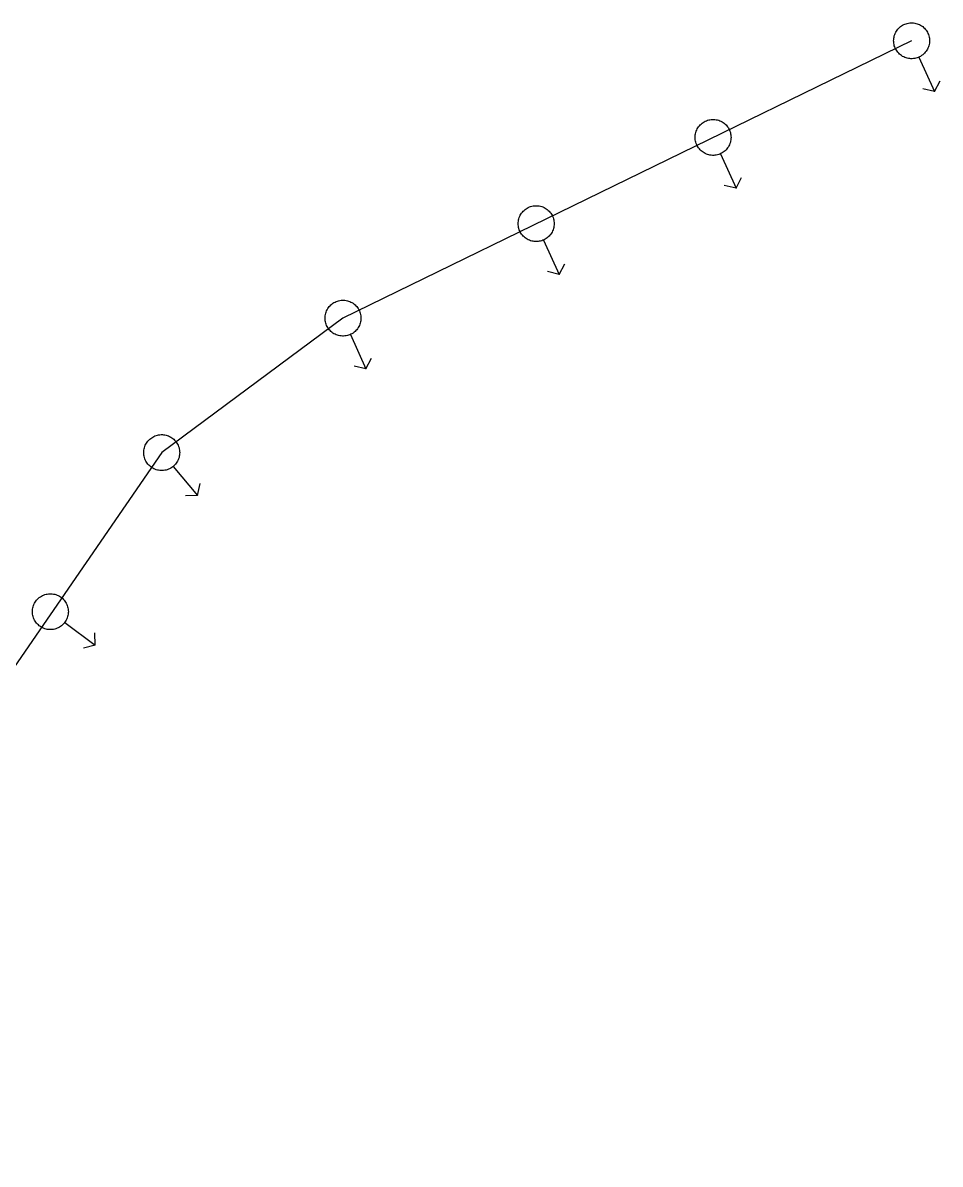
# Model space of a CAD drawing. Header units: inches. Extents: x 1390672 to 1398270, y 354915 to 360781.
# Drawn here: x 1392174.5 to 1392333.7, y 355707.9 to 355906 of the extents above; entities that cross this region are included whole.
import ezdxf

# ---------------------------------------------------------------- set-up
doc = ezdxf.new("R2010")
doc.units = ezdxf.units.IN
doc.header["$MEASUREMENT"] = 0

msp = doc.modelspace()

# ---------------------------------------------------------------- linework, layer by layer
for points in [[(1392331.85, 355902.92), (1392331.85, 355902.71), (1392331.82, 355902.49), (1392331.79, 355902.28), (1392331.73, 355902.06), (1392331.67, 355901.86), (1392331.58, 355901.66), (1392331.49, 355901.46), (1392331.38, 355901.27), (1392331.26, 355901.09), (1392331.12, 355900.92), (1392330.98, 355900.76), (1392330.82, 355900.61), (1392330.66, 355900.47), (1392330.48, 355900.34), (1392330.3, 355900.22), (1392330.1, 355900.12), (1392329.9, 355900.03), (1392329.7, 355899.96), (1392329.49, 355899.9), (1392329.28, 355899.85), (1392329.06, 355899.82), (1392328.85, 355899.81), (1392328.63, 355899.81), (1392328.41, 355899.82), (1392328.2, 355899.85), (1392327.98, 355899.9), (1392327.77, 355899.96), (1392327.57, 355900.03), (1392327.37, 355900.12), (1392327.18, 355900.22), (1392326.99, 355900.34), (1392326.82, 355900.47), (1392326.65, 355900.61), (1392326.5, 355900.76), (1392326.35, 355900.92), (1392326.22, 355901.09), (1392326.09, 355901.27), (1392325.99, 355901.46), (1392325.89, 355901.66), (1392325.81, 355901.86), (1392325.74, 355902.06), (1392325.69, 355902.28), (1392325.65, 355902.49), (1392325.63, 355902.71), (1392325.62, 355902.92), (1392325.63, 355903.14), (1392325.65, 355903.36), (1392325.69, 355903.57), (1392325.74, 355903.78), (1392325.81, 355903.99), (1392325.89, 355904.19), (1392325.99, 355904.39), (1392326.09, 355904.58), (1392326.22, 355904.76), (1392326.35, 355904.93), (1392326.5, 355905.09), (1392326.65, 355905.24), (1392326.82, 355905.38), (1392326.99, 355905.51), (1392327.18, 355905.62), (1392327.37, 355905.73), (1392327.57, 355905.81), (1392327.77, 355905.89), (1392327.98, 355905.95), (1392328.2, 355905.99), (1392328.41, 355906.02), (1392328.63, 355906.04), (1392328.85, 355906.04), (1392329.06, 355906.02), (1392329.28, 355905.99), (1392329.49, 355905.95), (1392329.7, 355905.89), (1392329.9, 355905.81), (1392330.1, 355905.73), (1392330.3, 355905.62), (1392330.48, 355905.51), (1392330.66, 355905.38), (1392330.82, 355905.24), (1392330.98, 355905.09), (1392331.12, 355904.93), (1392331.26, 355904.76), (1392331.38, 355904.58), (1392331.49, 355904.39), (1392331.58, 355904.19), (1392331.67, 355903.99), (1392331.73, 355903.78), (1392331.79, 355903.57), (1392331.82, 355903.36), (1392331.85, 355903.14), (1392331.85, 355902.92)], [(1392331.85, 355902.92), (1392331.85, 355902.71), (1392331.82, 355902.49), (1392331.79, 355902.28), (1392331.73, 355902.06), (1392331.67, 355901.86), (1392331.58, 355901.66), (1392331.49, 355901.46), (1392331.38, 355901.27), (1392331.26, 355901.09), (1392331.12, 355900.92), (1392330.98, 355900.76), (1392330.82, 355900.61), (1392330.66, 355900.47), (1392330.48, 355900.34), (1392330.3, 355900.22), (1392330.1, 355900.12), (1392329.9, 355900.03), (1392329.7, 355899.96), (1392329.49, 355899.9), (1392329.28, 355899.85), (1392329.06, 355899.82), (1392328.85, 355899.81), (1392328.63, 355899.81), (1392328.41, 355899.82), (1392328.2, 355899.85), (1392327.98, 355899.9), (1392327.77, 355899.96), (1392327.57, 355900.03), (1392327.37, 355900.12), (1392327.18, 355900.22), (1392326.99, 355900.34), (1392326.82, 355900.47), (1392326.65, 355900.61), (1392326.5, 355900.76), (1392326.35, 355900.92), (1392326.22, 355901.09), (1392326.09, 355901.27), (1392325.99, 355901.46), (1392325.89, 355901.66), (1392325.81, 355901.86), (1392325.74, 355902.06), (1392325.69, 355902.28), (1392325.65, 355902.49), (1392325.63, 355902.71), (1392325.62, 355902.92), (1392325.63, 355903.14), (1392325.65, 355903.36), (1392325.69, 355903.57), (1392325.74, 355903.78), (1392325.81, 355903.99), (1392325.89, 355904.19), (1392325.99, 355904.39), (1392326.09, 355904.58), (1392326.22, 355904.76), (1392326.35, 355904.93), (1392326.5, 355905.09), (1392326.65, 355905.24), (1392326.82, 355905.38), (1392326.99, 355905.51), (1392327.18, 355905.62), (1392327.37, 355905.73), (1392327.57, 355905.81), (1392327.77, 355905.89), (1392327.98, 355905.95), (1392328.2, 355905.99), (1392328.41, 355906.02), (1392328.63, 355906.04), (1392328.85, 355906.04), (1392329.06, 355906.02), (1392329.28, 355905.99), (1392329.49, 355905.95), (1392329.7, 355905.89), (1392329.9, 355905.81), (1392330.1, 355905.73), (1392330.3, 355905.62), (1392330.48, 355905.51), (1392330.66, 355905.38), (1392330.82, 355905.24), (1392330.98, 355905.09), (1392331.12, 355904.93), (1392331.26, 355904.76), (1392331.38, 355904.58), (1392331.49, 355904.39), (1392331.58, 355904.19), (1392331.67, 355903.99), (1392331.73, 355903.78), (1392331.79, 355903.57), (1392331.82, 355903.36), (1392331.85, 355903.14), (1392331.85, 355902.92)], [(1392328.74, 355902.92), (1392230.07, 355854.76), (1392198.62, 355831.42), (1392134.22, 355737.77), (1392100.84, 355707.86), (1392032.43, 355748.86)], [(1392328.74, 355902.92), (1392230.07, 355854.76), (1392198.62, 355831.42), (1392134.22, 355737.77), (1392100.84, 355707.86), (1392032.43, 355748.86)], [(1392330.01, 355900.08), (1392332.72, 355894.09)], [(1392330.01, 355900.08), (1392332.72, 355894.09)], [(1392332.72, 355894.09), (1392330.67, 355894.6)], [(1392332.72, 355894.09), (1392330.67, 355894.6)], [(1392332.72, 355894.09), (1392333.69, 355895.96)], [(1392332.72, 355894.09), (1392333.69, 355895.96)], [(1392297.41, 355886.15), (1392297.4, 355885.93), (1392297.38, 355885.71), (1392297.34, 355885.5), (1392297.29, 355885.29), (1392297.22, 355885.08), (1392297.14, 355884.88), (1392297.05, 355884.68), (1392296.94, 355884.49), (1392296.81, 355884.31), (1392296.68, 355884.14), (1392296.54, 355883.98), (1392296.38, 355883.83), (1392296.21, 355883.69), (1392296.04, 355883.56), (1392295.85, 355883.45), (1392295.66, 355883.35), (1392295.46, 355883.26), (1392295.26, 355883.18), (1392295.05, 355883.12), (1392294.83, 355883.08), (1392294.62, 355883.05), (1392294.4, 355883.03), (1392294.18, 355883.03), (1392293.97, 355883.05), (1392293.75, 355883.08), (1392293.54, 355883.12), (1392293.33, 355883.18), (1392293.13, 355883.26), (1392292.93, 355883.35), (1392292.73, 355883.45), (1392292.55, 355883.56), (1392292.37, 355883.69), (1392292.21, 355883.83), (1392292.05, 355883.98), (1392291.91, 355884.14), (1392291.77, 355884.31), (1392291.65, 355884.49), (1392291.54, 355884.68), (1392291.45, 355884.88), (1392291.36, 355885.08), (1392291.3, 355885.29), (1392291.24, 355885.5), (1392291.21, 355885.71), (1392291.18, 355885.93), (1392291.18, 355886.15), (1392291.18, 355886.36), (1392291.21, 355886.58), (1392291.24, 355886.79), (1392291.3, 355887.01), (1392291.36, 355887.21), (1392291.45, 355887.41), (1392291.54, 355887.61), (1392291.65, 355887.8), (1392291.77, 355887.98), (1392291.91, 355888.15), (1392292.05, 355888.31), (1392292.21, 355888.46), (1392292.37, 355888.6), (1392292.55, 355888.73), (1392292.73, 355888.85), (1392292.93, 355888.95), (1392293.13, 355889.04), (1392293.33, 355889.11), (1392293.54, 355889.17), (1392293.75, 355889.22), (1392293.97, 355889.25), (1392294.18, 355889.26), (1392294.4, 355889.26), (1392294.62, 355889.25), (1392294.83, 355889.22), (1392295.05, 355889.17), (1392295.26, 355889.11), (1392295.46, 355889.04), (1392295.66, 355888.95), (1392295.85, 355888.85), (1392296.04, 355888.73), (1392296.21, 355888.6), (1392296.38, 355888.46), (1392296.54, 355888.31), (1392296.68, 355888.15), (1392296.81, 355887.98), (1392296.94, 355887.8), (1392297.05, 355887.61), (1392297.14, 355887.41), (1392297.22, 355887.21), (1392297.29, 355887.01), (1392297.34, 355886.79), (1392297.38, 355886.58), (1392297.4, 355886.36), (1392297.41, 355886.15)], [(1392297.41, 355886.15), (1392297.4, 355885.93), (1392297.38, 355885.71), (1392297.34, 355885.5), (1392297.29, 355885.29), (1392297.22, 355885.08), (1392297.14, 355884.88), (1392297.05, 355884.68), (1392296.94, 355884.49), (1392296.81, 355884.31), (1392296.68, 355884.14), (1392296.54, 355883.98), (1392296.38, 355883.83), (1392296.21, 355883.69), (1392296.04, 355883.56), (1392295.85, 355883.45), (1392295.66, 355883.35), (1392295.46, 355883.26), (1392295.26, 355883.18), (1392295.05, 355883.12), (1392294.83, 355883.08), (1392294.62, 355883.05), (1392294.4, 355883.03), (1392294.18, 355883.03), (1392293.97, 355883.05), (1392293.75, 355883.08), (1392293.54, 355883.12), (1392293.33, 355883.18), (1392293.13, 355883.26), (1392292.93, 355883.35), (1392292.73, 355883.45), (1392292.55, 355883.56), (1392292.37, 355883.69), (1392292.21, 355883.83), (1392292.05, 355883.98), (1392291.91, 355884.14), (1392291.77, 355884.31), (1392291.65, 355884.49), (1392291.54, 355884.68), (1392291.45, 355884.88), (1392291.36, 355885.08), (1392291.3, 355885.29), (1392291.24, 355885.5), (1392291.21, 355885.71), (1392291.18, 355885.93), (1392291.18, 355886.15), (1392291.18, 355886.36), (1392291.21, 355886.58), (1392291.24, 355886.79), (1392291.3, 355887.01), (1392291.36, 355887.21), (1392291.45, 355887.41), (1392291.54, 355887.61), (1392291.65, 355887.8), (1392291.77, 355887.98), (1392291.91, 355888.15), (1392292.05, 355888.31), (1392292.21, 355888.46), (1392292.37, 355888.6), (1392292.55, 355888.73), (1392292.73, 355888.85), (1392292.93, 355888.95), (1392293.13, 355889.04), (1392293.33, 355889.11), (1392293.54, 355889.17), (1392293.75, 355889.22), (1392293.97, 355889.25), (1392294.18, 355889.26), (1392294.4, 355889.26), (1392294.62, 355889.25), (1392294.83, 355889.22), (1392295.05, 355889.17), (1392295.26, 355889.11), (1392295.46, 355889.04), (1392295.66, 355888.95), (1392295.85, 355888.85), (1392296.04, 355888.73), (1392296.21, 355888.6), (1392296.38, 355888.46), (1392296.54, 355888.31), (1392296.68, 355888.15), (1392296.81, 355887.98), (1392296.94, 355887.8), (1392297.05, 355887.61), (1392297.14, 355887.41), (1392297.22, 355887.21), (1392297.29, 355887.01), (1392297.34, 355886.79), (1392297.38, 355886.58), (1392297.4, 355886.36), (1392297.41, 355886.15)], [(1392295.57, 355883.3), (1392298.28, 355877.32)], [(1392295.57, 355883.3), (1392298.28, 355877.32)], [(1392298.28, 355877.32), (1392299.25, 355879.18)], [(1392298.28, 355877.32), (1392299.25, 355879.18)], [(1392298.28, 355877.32), (1392296.23, 355877.82)], [(1392298.28, 355877.32), (1392296.23, 355877.82)], [(1392266.71, 355871.17), (1392266.7, 355870.95), (1392266.68, 355870.73), (1392266.64, 355870.52), (1392266.59, 355870.31), (1392266.52, 355870.1), (1392266.44, 355869.9), (1392266.35, 355869.71), (1392266.24, 355869.52), (1392266.12, 355869.34), (1392265.98, 355869.17), (1392265.84, 355869), (1392265.68, 355868.85), (1392265.51, 355868.71), (1392265.34, 355868.58), (1392265.15, 355868.47), (1392264.96, 355868.37), (1392264.76, 355868.28), (1392264.56, 355868.2), (1392264.35, 355868.14), (1392264.14, 355868.1), (1392263.92, 355868.07), (1392263.7, 355868.05), (1392263.49, 355868.05), (1392263.27, 355868.07), (1392263.05, 355868.1), (1392262.84, 355868.14), (1392262.63, 355868.2), (1392262.43, 355868.28), (1392262.23, 355868.37), (1392262.04, 355868.47), (1392261.85, 355868.58), (1392261.68, 355868.71), (1392261.51, 355868.85), (1392261.35, 355869), (1392261.21, 355869.17), (1392261.07, 355869.34), (1392260.95, 355869.52), (1392260.84, 355869.71), (1392260.75, 355869.9), (1392260.67, 355870.1), (1392260.6, 355870.31), (1392260.55, 355870.52), (1392260.51, 355870.73), (1392260.49, 355870.95), (1392260.48, 355871.17), (1392260.49, 355871.39), (1392260.51, 355871.6), (1392260.55, 355871.82), (1392260.6, 355872.03), (1392260.67, 355872.23), (1392260.75, 355872.44), (1392260.84, 355872.63), (1392260.95, 355872.82), (1392261.07, 355873), (1392261.21, 355873.17), (1392261.35, 355873.33), (1392261.51, 355873.48), (1392261.68, 355873.62), (1392261.85, 355873.75), (1392262.04, 355873.87), (1392262.23, 355873.97), (1392262.43, 355874.06), (1392262.63, 355874.13), (1392262.84, 355874.19), (1392263.05, 355874.24), (1392263.27, 355874.27), (1392263.49, 355874.28), (1392263.7, 355874.28), (1392263.92, 355874.27), (1392264.14, 355874.24), (1392264.35, 355874.19), (1392264.56, 355874.13), (1392264.76, 355874.06), (1392264.96, 355873.97), (1392265.15, 355873.87), (1392265.34, 355873.75), (1392265.51, 355873.62), (1392265.68, 355873.48), (1392265.84, 355873.33), (1392265.98, 355873.17), (1392266.12, 355873), (1392266.24, 355872.82), (1392266.35, 355872.63), (1392266.44, 355872.44), (1392266.52, 355872.23), (1392266.59, 355872.03), (1392266.64, 355871.82), (1392266.68, 355871.6), (1392266.7, 355871.39), (1392266.71, 355871.17)], [(1392266.71, 355871.17), (1392266.7, 355870.95), (1392266.68, 355870.73), (1392266.64, 355870.52), (1392266.59, 355870.31), (1392266.52, 355870.1), (1392266.44, 355869.9), (1392266.35, 355869.71), (1392266.24, 355869.52), (1392266.12, 355869.34), (1392265.98, 355869.17), (1392265.84, 355869), (1392265.68, 355868.85), (1392265.51, 355868.71), (1392265.34, 355868.58), (1392265.15, 355868.47), (1392264.96, 355868.37), (1392264.76, 355868.28), (1392264.56, 355868.2), (1392264.35, 355868.14), (1392264.14, 355868.1), (1392263.92, 355868.07), (1392263.7, 355868.05), (1392263.49, 355868.05), (1392263.27, 355868.07), (1392263.05, 355868.1), (1392262.84, 355868.14), (1392262.63, 355868.2), (1392262.43, 355868.28), (1392262.23, 355868.37), (1392262.04, 355868.47), (1392261.85, 355868.58), (1392261.68, 355868.71), (1392261.51, 355868.85), (1392261.35, 355869), (1392261.21, 355869.17), (1392261.07, 355869.34), (1392260.95, 355869.52), (1392260.84, 355869.71), (1392260.75, 355869.9), (1392260.67, 355870.1), (1392260.6, 355870.31), (1392260.55, 355870.52), (1392260.51, 355870.73), (1392260.49, 355870.95), (1392260.48, 355871.17), (1392260.49, 355871.39), (1392260.51, 355871.6), (1392260.55, 355871.82), (1392260.6, 355872.03), (1392260.67, 355872.23), (1392260.75, 355872.44), (1392260.84, 355872.63), (1392260.95, 355872.82), (1392261.07, 355873), (1392261.21, 355873.17), (1392261.35, 355873.33), (1392261.51, 355873.48), (1392261.68, 355873.62), (1392261.85, 355873.75), (1392262.04, 355873.87), (1392262.23, 355873.97), (1392262.43, 355874.06), (1392262.63, 355874.13), (1392262.84, 355874.19), (1392263.05, 355874.24), (1392263.27, 355874.27), (1392263.49, 355874.28), (1392263.7, 355874.28), (1392263.92, 355874.27), (1392264.14, 355874.24), (1392264.35, 355874.19), (1392264.56, 355874.13), (1392264.76, 355874.06), (1392264.96, 355873.97), (1392265.15, 355873.87), (1392265.34, 355873.75), (1392265.51, 355873.62), (1392265.68, 355873.48), (1392265.84, 355873.33), (1392265.98, 355873.17), (1392266.12, 355873), (1392266.24, 355872.82), (1392266.35, 355872.63), (1392266.44, 355872.44), (1392266.52, 355872.23), (1392266.59, 355872.03), (1392266.64, 355871.82), (1392266.68, 355871.6), (1392266.7, 355871.39), (1392266.71, 355871.17)], [(1392264.87, 355868.32), (1392267.58, 355862.34)], [(1392264.87, 355868.32), (1392267.58, 355862.34)], [(1392267.58, 355862.34), (1392265.53, 355862.84)], [(1392267.58, 355862.34), (1392265.53, 355862.84)], [(1392267.58, 355862.34), (1392268.55, 355864.21)], [(1392267.58, 355862.34), (1392268.55, 355864.21)], [(1392233.19, 355854.76), (1392233.18, 355854.54), (1392233.16, 355854.32), (1392233.12, 355854.11), (1392233.07, 355853.9), (1392233, 355853.69), (1392232.92, 355853.49), (1392232.82, 355853.29), (1392232.71, 355853.11), (1392232.59, 355852.93), (1392232.46, 355852.75), (1392232.31, 355852.59), (1392232.16, 355852.44), (1392231.99, 355852.3), (1392231.81, 355852.17), (1392231.63, 355852.06), (1392231.44, 355851.96), (1392231.24, 355851.87), (1392231.04, 355851.79), (1392230.83, 355851.73), (1392230.61, 355851.69), (1392230.4, 355851.66), (1392230.18, 355851.64), (1392229.96, 355851.64), (1392229.75, 355851.66), (1392229.53, 355851.69), (1392229.32, 355851.73), (1392229.11, 355851.79), (1392228.9, 355851.87), (1392228.71, 355851.96), (1392228.51, 355852.06), (1392228.33, 355852.17), (1392228.15, 355852.3), (1392227.99, 355852.44), (1392227.83, 355852.59), (1392227.68, 355852.75), (1392227.55, 355852.93), (1392227.43, 355853.11), (1392227.32, 355853.29), (1392227.22, 355853.49), (1392227.14, 355853.69), (1392227.08, 355853.9), (1392227.02, 355854.11), (1392226.99, 355854.32), (1392226.96, 355854.54), (1392226.96, 355854.76), (1392226.96, 355854.98), (1392226.99, 355855.19), (1392227.02, 355855.41), (1392227.08, 355855.62), (1392227.14, 355855.82), (1392227.22, 355856.03), (1392227.32, 355856.22), (1392227.43, 355856.41), (1392227.55, 355856.59), (1392227.68, 355856.76), (1392227.83, 355856.92), (1392227.99, 355857.07), (1392228.15, 355857.21), (1392228.33, 355857.34), (1392228.51, 355857.46), (1392228.71, 355857.56), (1392228.9, 355857.65), (1392229.11, 355857.72), (1392229.32, 355857.78), (1392229.53, 355857.83), (1392229.75, 355857.86), (1392229.96, 355857.87), (1392230.18, 355857.87), (1392230.4, 355857.86), (1392230.61, 355857.83), (1392230.83, 355857.78), (1392231.04, 355857.72), (1392231.24, 355857.65), (1392231.44, 355857.56), (1392231.63, 355857.46), (1392231.81, 355857.34), (1392231.99, 355857.21), (1392232.16, 355857.07), (1392232.31, 355856.92), (1392232.46, 355856.76), (1392232.59, 355856.59), (1392232.71, 355856.41), (1392232.82, 355856.22), (1392232.92, 355856.03), (1392233, 355855.82), (1392233.07, 355855.62), (1392233.12, 355855.41), (1392233.16, 355855.19), (1392233.18, 355854.98), (1392233.19, 355854.76)], [(1392233.19, 355854.76), (1392233.18, 355854.54), (1392233.16, 355854.32), (1392233.12, 355854.11), (1392233.07, 355853.9), (1392233, 355853.69), (1392232.92, 355853.49), (1392232.82, 355853.29), (1392232.71, 355853.11), (1392232.59, 355852.93), (1392232.46, 355852.75), (1392232.31, 355852.59), (1392232.16, 355852.44), (1392231.99, 355852.3), (1392231.81, 355852.17), (1392231.63, 355852.06), (1392231.44, 355851.96), (1392231.24, 355851.87), (1392231.04, 355851.79), (1392230.83, 355851.73), (1392230.61, 355851.69), (1392230.4, 355851.66), (1392230.18, 355851.64), (1392229.96, 355851.64), (1392229.75, 355851.66), (1392229.53, 355851.69), (1392229.32, 355851.73), (1392229.11, 355851.79), (1392228.9, 355851.87), (1392228.71, 355851.96), (1392228.51, 355852.06), (1392228.33, 355852.17), (1392228.15, 355852.3), (1392227.99, 355852.44), (1392227.83, 355852.59), (1392227.68, 355852.75), (1392227.55, 355852.93), (1392227.43, 355853.11), (1392227.32, 355853.29), (1392227.22, 355853.49), (1392227.14, 355853.69), (1392227.08, 355853.9), (1392227.02, 355854.11), (1392226.99, 355854.32), (1392226.96, 355854.54), (1392226.96, 355854.76), (1392226.96, 355854.98), (1392226.99, 355855.19), (1392227.02, 355855.41), (1392227.08, 355855.62), (1392227.14, 355855.82), (1392227.22, 355856.03), (1392227.32, 355856.22), (1392227.43, 355856.41), (1392227.55, 355856.59), (1392227.68, 355856.76), (1392227.83, 355856.92), (1392227.99, 355857.07), (1392228.15, 355857.21), (1392228.33, 355857.34), (1392228.51, 355857.46), (1392228.71, 355857.56), (1392228.9, 355857.65), (1392229.11, 355857.72), (1392229.32, 355857.78), (1392229.53, 355857.83), (1392229.75, 355857.86), (1392229.96, 355857.87), (1392230.18, 355857.87), (1392230.4, 355857.86), (1392230.61, 355857.83), (1392230.83, 355857.78), (1392231.04, 355857.72), (1392231.24, 355857.65), (1392231.44, 355857.56), (1392231.63, 355857.46), (1392231.81, 355857.34), (1392231.99, 355857.21), (1392232.16, 355857.07), (1392232.31, 355856.92), (1392232.46, 355856.76), (1392232.59, 355856.59), (1392232.71, 355856.41), (1392232.82, 355856.22), (1392232.92, 355856.03), (1392233, 355855.82), (1392233.07, 355855.62), (1392233.12, 355855.41), (1392233.16, 355855.19), (1392233.18, 355854.98), (1392233.19, 355854.76)], [(1392231.35, 355851.91), (1392234.06, 355845.93)], [(1392231.35, 355851.91), (1392234.06, 355845.93)], [(1392234.06, 355845.93), (1392235.03, 355847.8)], [(1392234.06, 355845.93), (1392235.03, 355847.8)], [(1392234.06, 355845.93), (1392232.01, 355846.43)], [(1392234.06, 355845.93), (1392232.01, 355846.43)], [(1392201.74, 355831.42), (1392201.73, 355831.2), (1392201.71, 355830.98), (1392201.67, 355830.77), (1392201.62, 355830.56), (1392201.55, 355830.35), (1392201.47, 355830.15), (1392201.37, 355829.95), (1392201.26, 355829.76), (1392201.14, 355829.58), (1392201.01, 355829.41), (1392200.86, 355829.25), (1392200.71, 355829.1), (1392200.54, 355828.96), (1392200.36, 355828.83), (1392200.18, 355828.72), (1392199.99, 355828.61), (1392199.79, 355828.53), (1392199.58, 355828.45), (1392199.38, 355828.39), (1392199.16, 355828.35), (1392198.95, 355828.32), (1392198.73, 355828.3), (1392198.51, 355828.3), (1392198.3, 355828.32), (1392198.08, 355828.35), (1392197.87, 355828.39), (1392197.66, 355828.45), (1392197.45, 355828.53), (1392197.26, 355828.61), (1392197.06, 355828.72), (1392196.88, 355828.83), (1392196.7, 355828.96), (1392196.54, 355829.1), (1392196.38, 355829.25), (1392196.23, 355829.41), (1392196.1, 355829.58), (1392195.98, 355829.76), (1392195.87, 355829.95), (1392195.77, 355830.15), (1392195.69, 355830.35), (1392195.63, 355830.56), (1392195.57, 355830.77), (1392195.54, 355830.98), (1392195.51, 355831.2), (1392195.5, 355831.42), (1392195.51, 355831.63), (1392195.54, 355831.85), (1392195.57, 355832.06), (1392195.63, 355832.27), (1392195.69, 355832.48), (1392195.77, 355832.68), (1392195.87, 355832.88), (1392195.98, 355833.07), (1392196.1, 355833.25), (1392196.23, 355833.42), (1392196.38, 355833.58), (1392196.54, 355833.73), (1392196.7, 355833.87), (1392196.88, 355834), (1392197.06, 355834.11), (1392197.26, 355834.22), (1392197.45, 355834.3), (1392197.66, 355834.38), (1392197.87, 355834.44), (1392198.08, 355834.48), (1392198.3, 355834.51), (1392198.51, 355834.53), (1392198.73, 355834.53), (1392198.95, 355834.51), (1392199.16, 355834.48), (1392199.38, 355834.44), (1392199.58, 355834.38), (1392199.79, 355834.3), (1392199.99, 355834.22), (1392200.18, 355834.11), (1392200.36, 355834), (1392200.54, 355833.87), (1392200.71, 355833.73), (1392200.86, 355833.58), (1392201.01, 355833.42), (1392201.14, 355833.25), (1392201.26, 355833.07), (1392201.37, 355832.88), (1392201.47, 355832.68), (1392201.55, 355832.48), (1392201.62, 355832.27), (1392201.67, 355832.06), (1392201.71, 355831.85), (1392201.73, 355831.63), (1392201.74, 355831.42)], [(1392201.74, 355831.42), (1392201.73, 355831.2), (1392201.71, 355830.98), (1392201.67, 355830.77), (1392201.62, 355830.56), (1392201.55, 355830.35), (1392201.47, 355830.15), (1392201.37, 355829.95), (1392201.26, 355829.76), (1392201.14, 355829.58), (1392201.01, 355829.41), (1392200.86, 355829.25), (1392200.71, 355829.1), (1392200.54, 355828.96), (1392200.36, 355828.83), (1392200.18, 355828.72), (1392199.99, 355828.61), (1392199.79, 355828.53), (1392199.58, 355828.45), (1392199.38, 355828.39), (1392199.16, 355828.35), (1392198.95, 355828.32), (1392198.73, 355828.3), (1392198.51, 355828.3), (1392198.3, 355828.32), (1392198.08, 355828.35), (1392197.87, 355828.39), (1392197.66, 355828.45), (1392197.45, 355828.53), (1392197.26, 355828.61), (1392197.06, 355828.72), (1392196.88, 355828.83), (1392196.7, 355828.96), (1392196.54, 355829.1), (1392196.38, 355829.25), (1392196.23, 355829.41), (1392196.1, 355829.58), (1392195.98, 355829.76), (1392195.87, 355829.95), (1392195.77, 355830.15), (1392195.69, 355830.35), (1392195.63, 355830.56), (1392195.57, 355830.77), (1392195.54, 355830.98), (1392195.51, 355831.2), (1392195.5, 355831.42), (1392195.51, 355831.63), (1392195.54, 355831.85), (1392195.57, 355832.06), (1392195.63, 355832.27), (1392195.69, 355832.48), (1392195.77, 355832.68), (1392195.87, 355832.88), (1392195.98, 355833.07), (1392196.1, 355833.25), (1392196.23, 355833.42), (1392196.38, 355833.58), (1392196.54, 355833.73), (1392196.7, 355833.87), (1392196.88, 355834), (1392197.06, 355834.11), (1392197.26, 355834.22), (1392197.45, 355834.3), (1392197.66, 355834.38), (1392197.87, 355834.44), (1392198.08, 355834.48), (1392198.3, 355834.51), (1392198.51, 355834.53), (1392198.73, 355834.53), (1392198.95, 355834.51), (1392199.16, 355834.48), (1392199.38, 355834.44), (1392199.58, 355834.38), (1392199.79, 355834.3), (1392199.99, 355834.22), (1392200.18, 355834.11), (1392200.36, 355834), (1392200.54, 355833.87), (1392200.71, 355833.73), (1392200.86, 355833.58), (1392201.01, 355833.42), (1392201.14, 355833.25), (1392201.26, 355833.07), (1392201.37, 355832.88), (1392201.47, 355832.68), (1392201.55, 355832.48), (1392201.62, 355832.27), (1392201.67, 355832.06), (1392201.71, 355831.85), (1392201.73, 355831.63), (1392201.74, 355831.42)], [(1392200.62, 355829.02), (1392204.84, 355823.99)], [(1392200.62, 355829.02), (1392204.84, 355823.99)], [(1392204.84, 355823.99), (1392205.27, 355826.05)], [(1392204.84, 355823.99), (1392205.27, 355826.05)], [(1392204.84, 355823.99), (1392202.73, 355823.92)], [(1392204.84, 355823.99), (1392202.73, 355823.92)], [(1392182.42, 355803.79), (1392182.41, 355803.58), (1392182.38, 355803.36), (1392182.35, 355803.15), (1392182.29, 355802.93), (1392182.23, 355802.73), (1392182.15, 355802.53), (1392182.05, 355802.33), (1392181.94, 355802.14), (1392181.82, 355801.96), (1392181.69, 355801.79), (1392181.54, 355801.63), (1392181.38, 355801.48), (1392181.22, 355801.34), (1392181.04, 355801.21), (1392180.86, 355801.09), (1392180.66, 355800.99), (1392180.47, 355800.9), (1392180.26, 355800.83), (1392180.05, 355800.77), (1392179.84, 355800.72), (1392179.62, 355800.69), (1392179.41, 355800.68), (1392179.19, 355800.68), (1392178.97, 355800.69), (1392178.76, 355800.72), (1392178.54, 355800.77), (1392178.34, 355800.83), (1392178.13, 355800.9), (1392177.93, 355800.99), (1392177.74, 355801.09), (1392177.56, 355801.21), (1392177.38, 355801.34), (1392177.21, 355801.48), (1392177.06, 355801.63), (1392176.91, 355801.79), (1392176.78, 355801.96), (1392176.66, 355802.14), (1392176.55, 355802.33), (1392176.45, 355802.53), (1392176.37, 355802.73), (1392176.3, 355802.93), (1392176.25, 355803.15), (1392176.21, 355803.36), (1392176.19, 355803.58), (1392176.18, 355803.79), (1392176.19, 355804.01), (1392176.21, 355804.23), (1392176.25, 355804.44), (1392176.3, 355804.65), (1392176.37, 355804.86), (1392176.45, 355805.06), (1392176.55, 355805.26), (1392176.66, 355805.44), (1392176.78, 355805.63), (1392176.91, 355805.8), (1392177.06, 355805.96), (1392177.21, 355806.11), (1392177.38, 355806.25), (1392177.56, 355806.38), (1392177.74, 355806.49), (1392177.93, 355806.59), (1392178.13, 355806.68), (1392178.34, 355806.76), (1392178.54, 355806.82), (1392178.76, 355806.86), (1392178.97, 355806.89), (1392179.19, 355806.91), (1392179.41, 355806.91), (1392179.62, 355806.89), (1392179.84, 355806.86), (1392180.05, 355806.82), (1392180.26, 355806.76), (1392180.47, 355806.68), (1392180.66, 355806.59), (1392180.86, 355806.49), (1392181.04, 355806.38), (1392181.22, 355806.25), (1392181.38, 355806.11), (1392181.54, 355805.96), (1392181.69, 355805.8), (1392181.82, 355805.63), (1392181.94, 355805.44), (1392182.05, 355805.26), (1392182.15, 355805.06), (1392182.23, 355804.86), (1392182.29, 355804.65), (1392182.35, 355804.44), (1392182.38, 355804.23), (1392182.41, 355804.01), (1392182.42, 355803.79)], [(1392182.42, 355803.79), (1392182.41, 355803.58), (1392182.38, 355803.36), (1392182.35, 355803.15), (1392182.29, 355802.93), (1392182.23, 355802.73), (1392182.15, 355802.53), (1392182.05, 355802.33), (1392181.94, 355802.14), (1392181.82, 355801.96), (1392181.69, 355801.79), (1392181.54, 355801.63), (1392181.38, 355801.48), (1392181.22, 355801.34), (1392181.04, 355801.21), (1392180.86, 355801.09), (1392180.66, 355800.99), (1392180.47, 355800.9), (1392180.26, 355800.83), (1392180.05, 355800.77), (1392179.84, 355800.72), (1392179.62, 355800.69), (1392179.41, 355800.68), (1392179.19, 355800.68), (1392178.97, 355800.69), (1392178.76, 355800.72), (1392178.54, 355800.77), (1392178.34, 355800.83), (1392178.13, 355800.9), (1392177.93, 355800.99), (1392177.74, 355801.09), (1392177.56, 355801.21), (1392177.38, 355801.34), (1392177.21, 355801.48), (1392177.06, 355801.63), (1392176.91, 355801.79), (1392176.78, 355801.96), (1392176.66, 355802.14), (1392176.55, 355802.33), (1392176.45, 355802.53), (1392176.37, 355802.73), (1392176.3, 355802.93), (1392176.25, 355803.15), (1392176.21, 355803.36), (1392176.19, 355803.58), (1392176.18, 355803.79), (1392176.19, 355804.01), (1392176.21, 355804.23), (1392176.25, 355804.44), (1392176.3, 355804.65), (1392176.37, 355804.86), (1392176.45, 355805.06), (1392176.55, 355805.26), (1392176.66, 355805.44), (1392176.78, 355805.63), (1392176.91, 355805.8), (1392177.06, 355805.96), (1392177.21, 355806.11), (1392177.38, 355806.25), (1392177.56, 355806.38), (1392177.74, 355806.49), (1392177.93, 355806.59), (1392178.13, 355806.68), (1392178.34, 355806.76), (1392178.54, 355806.82), (1392178.76, 355806.86), (1392178.97, 355806.89), (1392179.19, 355806.91), (1392179.41, 355806.91), (1392179.62, 355806.89), (1392179.84, 355806.86), (1392180.05, 355806.82), (1392180.26, 355806.76), (1392180.47, 355806.68), (1392180.66, 355806.59), (1392180.86, 355806.49), (1392181.04, 355806.38), (1392181.22, 355806.25), (1392181.38, 355806.11), (1392181.54, 355805.96), (1392181.69, 355805.8), (1392181.82, 355805.63), (1392181.94, 355805.44), (1392182.05, 355805.26), (1392182.15, 355805.06), (1392182.23, 355804.86), (1392182.29, 355804.65), (1392182.35, 355804.44), (1392182.38, 355804.23), (1392182.41, 355804.01), (1392182.42, 355803.79)], [(1392181.79, 355801.92), (1392187.05, 355797.99)], [(1392181.79, 355801.92), (1392187.05, 355797.99)], [(1392187.05, 355797.99), (1392187, 355800.09)], [(1392187.05, 355797.99), (1392187, 355800.09)], [(1392187.05, 355797.99), (1392185.02, 355797.44)], [(1392187.05, 355797.99), (1392185.02, 355797.44)]]:
    msp.add_lwpolyline(points)

doc.saveas('drawing.dxf')
